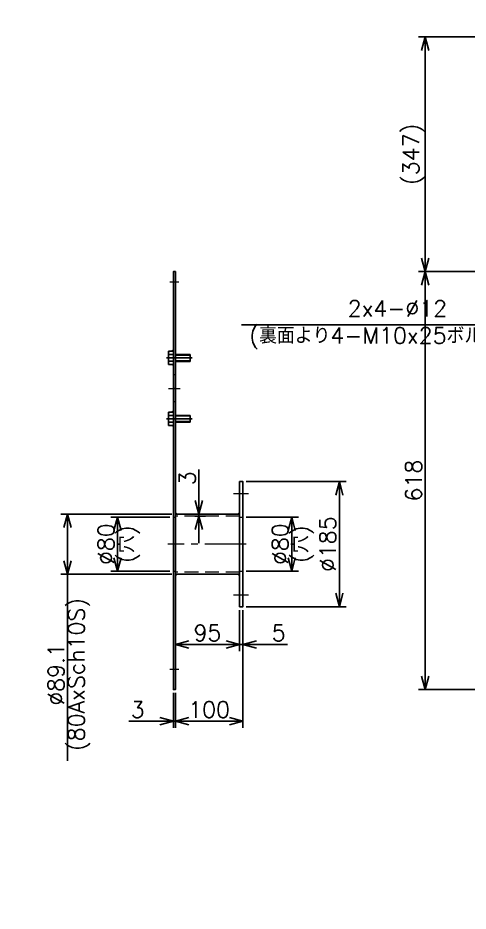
# Model space of a CAD drawing. Header units: millimetres. Extents: x 0 to 6626, y -38 to 4663.
# Drawn here: x 2588 to 3254, y 2670 to 3991 of the extents above; entities that cross this region are included whole.
import ezdxf
from ezdxf import colors
from ezdxf.entities.mleader import LeaderData, LeaderLine
from ezdxf.enums import TextEntityAlignment as Align
from ezdxf.math import Vec2, Vec3

# ---------------------------------------------------------------- set-up
doc = ezdxf.new("R2010")
doc.units = ezdxf.units.MM
doc.header["$LTSCALE"] = 3.2
doc.header["$PDMODE"] = 99
doc.header["$PDSIZE"] = 1
doc.linetypes.add('CENTER2', pattern=[28.575, 19.05, -3.175, 3.175, -3.175])
doc.linetypes.add('HIDDEN', pattern=[9.525, 6.35, -3.175])
for name, color, linetype, lineweight in [('04_HIDDEN', 2, 'HIDDEN', 13), ('05_CENTER', 4, 'CENTER2', 13), ('08_DIM', 3, 'Continuous', 13)]:
    doc.layers.add(name, color=color, linetype=linetype, lineweight=lineweight)
doc.layers.add('10_DRAFT', color=8, linetype='Continuous', lineweight=0, plot=False)
doc.styles.add('KSS_TXT', font='txt.shx', dxfattribs={"bigfont": 'extfont2.shx'})
doc.styles.add('KSS_TXT_L', font='txt.shx', dxfattribs={"height": 24, "bigfont": 'extfont2.shx'})
doc.styles.get("Standard").update_dxf_attribs({"font": 'txt.shx', "bigfont": 'extfont2.shx'})
doc.dimstyles.new('KSS_DIM', dxfattribs={"dimscale": 8, "dimtxt": 3, "dimasz": 2.5, "dimexe": 1.25, "dimexo": 0.625, "dimtad": 1, "dimdsep": 46, "dimtxsty": 'KSS_TXT', "dimblk": 'OPEN30', "dimcen": 0, "dimazin": 2, "dimtfac": 0.75, "dimtmove": 0, "dimatfit": 3, "dimldrblk": 'OPEN30', "dimfxl": 1.25, "dimtolj": 1, "dimarcsym": 0})
doc.dimstyles.new('KSS_DIM$3', dxfattribs={"dimscale": 8, "dimtxt": 3, "dimasz": 2.5, "dimexe": 1.25, "dimexo": 0.625, "dimtad": 1, "dimtih": 1, "dimtoh": 1, "dimdsep": 46, "dimtxsty": 'KSS_TXT', "dimblk": 'OPEN30', "dimcen": 0, "dimazin": 2, "dimtfac": 0.75, "dimtofl": 0, "dimtmove": 0, "dimatfit": 3, "dimldrblk": 'OPEN30', "dimfxl": 1.25, "dimtolj": 1, "dimarcsym": 0})

# ---------------------------------------------------------------- blocks, each defined once
blk = doc.blocks.new('AM_BALLOON1')
at = {"transparency": 16777216}
blk.add_circle((0, 0), 5, dxfattribs=at)
blk.add_attdef('B_NUMBER', text='', height=3, dxfattribs=at).set_placement((0, 0), align=Align.MIDDLE_CENTER)
blk = doc.blocks.new('_OPEN')
at = {"color": 0, "linetype": 'ByBlock'}
for p, q in [((-1, 0.167), (0, 0)), ((0, 0), (-1, -0.167)), ((0, 0), (-1, 0))]:
    blk.add_line(p, q, dxfattribs=at)
blk = doc.blocks.new('A$C6847864B')
at = {"color": 0}
for p, q in [((-9.8, 7), (9.8, 7)), ((-9.8, 0), (-9.8, 7)), ((-9.8, 0), (9.8, 0)), ((-4.9, 0), (-4.9, 7)), ((4.9, 0), (4.9, 7)), ((9.8, 0), (9.8, 7))]:
    blk.add_line(p, q, dxfattribs=at)
at = {"color": 0, "linetype": 'HIDDEN'}
for p, q in [((-5, -25), (-5, 0)), ((-4.2, -25), (-4.2, 0)), ((4.2, -25), (4.2, 0)), ((5, -25), (5, 0)), ((-5, -25), (5, -25))]:
    blk.add_line(p, q, dxfattribs=at)
at = {"color": 0, "linetype": 'CENTER2'}
blk.add_line((0, -28), (0, 10), dxfattribs=at)
at = {"layer": '10_DRAFT', "style": 'KSS_TXT_L'}
blk.add_text('BT-M10x25L', height=0.3, dxfattribs=at).set_placement((6.8, 6.7))
blk = doc.blocks.new('A$C6847905A')
at = {"color": 0}
for p, q in [((-44.6, 95), (-44.6, 0)), ((44.5, 95), (44.5, 0))]:
    blk.add_line(p, q, dxfattribs=at)
blk.add_lwpolyline([(-92.5, 95), (-92.5, 100), (92.5, 100), (92.5, 95)], close=True, dxfattribs=at)
at = {"color": 3}
for points in [[(-44.6, 95), (-44.6, 92.5), (-44.6, 92.5), (-47.1, 95)], [(44.5, 95), (44.5, 92.5), (44.5, 92.5), (47, 95)], [(-44.6, 0), (-44.6, 2.5), (-44.6, 2.5), (-47.1, 0)], [(44.5, 0), (44.5, 2.5), (44.5, 2.5), (47, 0)]]:
    blk.add_lwpolyline(points, close=True, dxfattribs=at)
at = {"layer": '04_HIDDEN'}
for p, q in [((-41.5, 95), (-41.5, 0)), ((-40, 95), (-40, 100)), ((40, 95), (40, 100)), ((41.6, 95), (41.6, 0)), ((-40, -3), (-40, 0)), ((40, -3), (40, 0))]:
    blk.add_line(p, q, dxfattribs=at)
at = {"layer": '05_CENTER'}
for p, q in [((-75, 85.9), (-75, 108.4)), ((75, 85.9), (75, 108.4)), ((0, 104.6), (0, -11.4))]:
    blk.add_line(p, q, dxfattribs=at)
blk = doc.blocks.new('_Open30')
at = {"color": 0, "linetype": 'ByBlock', "lineweight": -2}
for p, q in [((-1, 0.268), (0, 0)), ((0, 0), (-1, -0.268)), ((0, 0), (-1, 0))]:
    blk.add_line(p, q, dxfattribs=at)
blk = doc.blocks.new('*D164')
at = {"layer": '08_DIM', "color": 0, "lineweight": -2, "transparency": 16777216}
for p, q in [((2926.2, 3252.7), (3003.3, 3252.7)), ((2993.3, 3192.7), (2993.3, 3232.7)), ((2926.2, 3172.7), (3003.3, 3172.7))]:
    blk.add_line(p, q, dxfattribs=at)
at = {"layer": 'Defpoints', "color": 0, "transparency": 16777216}
for p in [(2921.2, 3252.7), (2993.3, 3252.7), (2921.2, 3172.7)]:
    blk.add_point(p, dxfattribs=at)
at = {"layer": '08_DIM', "color": 0, "lineweight": -2, "transparency": 16777216, "xscale": 20, "yscale": 20, "zscale": 20}
for p, rotation in [((2993.3, 3252.7), 90), ((2993.3, 3172.7), 270)]:
    blk.add_blockref('_Open30', p, dxfattribs=dict(at, rotation=rotation))
at = {"layer": '08_DIM', "color": 0, "transparency": 16777216, "char_height": 24, "attachment_point": 5, "rotation": 90, "style": 'KSS_TXT'}
for s, insert in [('\\A1;\\A1;%%c80', (2976.3, 3212.7)), ('\\A1;(穴)', (3010.3, 3212.7))]:
    blk.add_mtext(s, dxfattribs=dict(at, insert=insert))
blk = doc.blocks.new('*D165')
at = {"layer": '08_DIM', "color": 0, "lineweight": -2, "transparency": 16777216}
for p, q in [((2926.2, 3305.2), (3073.9, 3305.2)), ((3063.9, 3140.2), (3063.9, 3285.2)), ((2926.2, 3120.2), (3073.9, 3120.2))]:
    blk.add_line(p, q, dxfattribs=at)
at = {"layer": 'Defpoints', "color": 0, "transparency": 16777216}
for p in [(2921.2, 3305.2), (3063.9, 3305.2), (2921.2, 3120.2)]:
    blk.add_point(p, dxfattribs=at)
at = {"layer": '08_DIM', "color": 0, "lineweight": -2, "transparency": 16777216, "xscale": 20, "yscale": 20, "zscale": 20}
for p, rotation in [((3063.9, 3305.2), 90), ((3063.9, 3120.2), 270)]:
    blk.add_blockref('_Open30', p, dxfattribs=dict(at, rotation=rotation))
at = {"layer": '08_DIM', "color": 0, "transparency": 16777216, "insert": (3046.9, 3212.7), "char_height": 24, "attachment_point": 5, "rotation": 90, "style": 'KSS_TXT'}
blk.add_mtext('\\A1;\\A1;%%c185', dxfattribs=at)
blk = doc.blocks.new('*D166')
at = {"layer": '08_DIM', "color": 0, "lineweight": -2, "transparency": 16777216}
for p, q in [((2813.2, 3252.7), (2725.6, 3252.7)), ((2735.6, 3232.7), (2735.6, 3192.7)), ((2813.2, 3172.7), (2725.6, 3172.7))]:
    blk.add_line(p, q, dxfattribs=at)
at = {"layer": 'Defpoints', "color": 0, "transparency": 16777216}
for p in [(2818.2, 3252.7), (2735.6, 3172.7), (2818.2, 3172.7)]:
    blk.add_point(p, dxfattribs=at)
at = {"layer": '08_DIM', "color": 0, "lineweight": -2, "transparency": 16777216, "xscale": 20, "yscale": 20, "zscale": 20}
for p, rotation in [((2735.6, 3252.7), 90), ((2735.6, 3172.7), 270)]:
    blk.add_blockref('_Open30', p, dxfattribs=dict(at, rotation=rotation))
at = {"layer": '08_DIM', "color": 0, "transparency": 16777216, "char_height": 24, "attachment_point": 5, "rotation": 90, "style": 'KSS_TXT'}
for s, insert in [('\\A1;\\A1;%%c80', (2718.6, 3212.7)), ('\\A1;(穴)', (2752.6, 3212.7))]:
    blk.add_mtext(s, dxfattribs=dict(at, insert=insert))
blk = doc.blocks.new('*D167')
at = {"layer": '08_DIM', "color": 0, "lineweight": -2, "transparency": 16777216}
for p, q in [((2816.2, 3257.2), (2651.7, 3257.2)), ((2661.7, 3237.2), (2661.7, 3188.1)), ((2816.2, 3168.1), (2651.7, 3168.1)), ((2661.7, 3168.1), (2661.7, 2892.1))]:
    blk.add_line(p, q, dxfattribs=at)
at = {"layer": 'Defpoints', "color": 0, "transparency": 16777216}
for p in [(2821.2, 3257.2), (2661.7, 3168.1), (2821.2, 3168.1)]:
    blk.add_point(p, dxfattribs=at)
at = {"layer": '08_DIM', "color": 0, "lineweight": -2, "transparency": 16777216, "xscale": 20, "yscale": 20, "zscale": 20}
for p, rotation in [((2661.7, 3257.2), 90), ((2661.7, 3168.1), 270)]:
    blk.add_blockref('_Open30', p, dxfattribs=dict(at, rotation=rotation))
at = {"layer": '08_DIM', "color": 0, "transparency": 16777216, "char_height": 24, "attachment_point": 5, "rotation": 90, "style": 'KSS_TXT'}
for s, insert in [('\\A1;(80AxSch10S)', (2678.7, 3020.1)), ('\\A1;\\A1;%%c89.1', (2644.7, 3020.1))]:
    blk.add_mtext(s, dxfattribs=dict(at, insert=insert))
blk = doc.blocks.new('*D168')
at = {"layer": '08_DIM', "color": 0, "lineweight": -2, "transparency": 16777216}
for p, q in [((2916.2, 3115.2), (2916.2, 3054.5)), ((2921.2, 3115.2), (2921.2, 3054.5)), ((2896.2, 3064.5), (2876.2, 3064.5)), ((2916.2, 3064.5), (2921.2, 3064.5)), ((2941.2, 3064.5), (2987.2, 3064.5))]:
    blk.add_line(p, q, dxfattribs=at)
at = {"layer": 'Defpoints', "color": 0, "transparency": 16777216}
for p in [(2916.2, 3120.2), (2921.2, 3120.2), (2921.2, 3064.5)]:
    blk.add_point(p, dxfattribs=at)
at = {"layer": '08_DIM', "color": 0, "lineweight": -2, "transparency": 16777216, "xscale": 20, "yscale": 20, "zscale": 20}
blk.add_blockref('_Open30', (2916.2, 3064.5), dxfattribs=at)
at = {"layer": '08_DIM', "color": 0, "lineweight": -2, "transparency": 16777216, "xscale": 20, "yscale": 20, "zscale": 20, "rotation": 180}
blk.add_blockref('_Open30', (2921.2, 3064.5), dxfattribs=at)
at = {"layer": '08_DIM', "color": 0, "transparency": 16777216, "insert": (2974.2, 3081.5), "char_height": 24, "attachment_point": 5, "style": 'KSS_TXT'}
blk.add_mtext('\\A1;5', dxfattribs=at)
blk = doc.blocks.new('*D169')
at = {"layer": '08_DIM', "color": 0, "lineweight": -2, "transparency": 16777216}
for p, q in [((2821.2, 3115.2), (2821.2, 3054.5)), ((2916.2, 3115.2), (2916.2, 3054.5)), ((2896.2, 3064.5), (2841.2, 3064.5))]:
    blk.add_line(p, q, dxfattribs=at)
at = {"layer": 'Defpoints', "color": 0, "transparency": 16777216}
for p in [(2821.2, 3120.2), (2916.2, 3120.2), (2821.2, 3064.5)]:
    blk.add_point(p, dxfattribs=at)
at = {"layer": '08_DIM', "color": 0, "lineweight": -2, "transparency": 16777216, "xscale": 20, "yscale": 20, "zscale": 20, "rotation": 180}
blk.add_blockref('_Open30', (2821.2, 3064.5), dxfattribs=at)
at = {"layer": '08_DIM', "color": 0, "lineweight": -2, "transparency": 16777216, "xscale": 20, "yscale": 20, "zscale": 20}
blk.add_blockref('_Open30', (2916.2, 3064.5), dxfattribs=at)
at = {"layer": '08_DIM', "color": 0, "transparency": 16777216, "insert": (2868.7, 3081.5), "char_height": 24, "attachment_point": 5, "style": 'KSS_TXT'}
blk.add_mtext('\\A1;95', dxfattribs=at)
blk = doc.blocks.new('*D170')
at = {"layer": '08_DIM', "color": 0, "lineweight": -2, "transparency": 16777216}
for p, q in [((2818.2, 2992.7), (2818.2, 2941)), ((2821.2, 2992.7), (2821.2, 2941)), ((2798.2, 2951), (2752.2, 2951)), ((2821.2, 2951), (2818.2, 2951)), ((2841.2, 2951), (2861.2, 2951))]:
    blk.add_line(p, q, dxfattribs=at)
at = {"layer": 'Defpoints', "color": 0, "transparency": 16777216}
for p in [(2818.2, 2997.7), (2821.2, 2997.7), (2818.2, 2951)]:
    blk.add_point(p, dxfattribs=at)
at = {"layer": '08_DIM', "color": 0, "lineweight": -2, "transparency": 16777216, "xscale": 20, "yscale": 20, "zscale": 20}
blk.add_blockref('_Open30', (2818.2, 2951), dxfattribs=at)
at = {"layer": '08_DIM', "color": 0, "lineweight": -2, "transparency": 16777216, "xscale": 20, "yscale": 20, "zscale": 20, "rotation": 180}
blk.add_blockref('_Open30', (2821.2, 2951), dxfattribs=at)
at = {"layer": '08_DIM', "color": 0, "transparency": 16777216, "insert": (2765.2, 2968), "char_height": 24, "attachment_point": 5, "style": 'KSS_TXT'}
blk.add_mtext('\\A1;3', dxfattribs=at)
blk = doc.blocks.new('*D171')
at = {"layer": '08_DIM', "color": 0, "lineweight": -2, "transparency": 16777216}
for p, q in [((2921.2, 3115.2), (2921.2, 2941)), ((2821.2, 2992.7), (2821.2, 2941)), ((2841.2, 2951), (2901.2, 2951))]:
    blk.add_line(p, q, dxfattribs=at)
at = {"layer": 'Defpoints', "color": 0, "transparency": 16777216}
for p in [(2921.2, 3120.2), (2821.2, 2997.7), (2921.2, 2951)]:
    blk.add_point(p, dxfattribs=at)
at = {"layer": '08_DIM', "color": 0, "lineweight": -2, "transparency": 16777216, "xscale": 20, "yscale": 20, "zscale": 20, "rotation": 180}
blk.add_blockref('_Open30', (2821.2, 2951), dxfattribs=at)
at = {"layer": '08_DIM', "color": 0, "lineweight": -2, "transparency": 16777216, "xscale": 20, "yscale": 20, "zscale": 20}
blk.add_blockref('_Open30', (2921.2, 2951), dxfattribs=at)
at = {"layer": '08_DIM', "color": 0, "transparency": 16777216, "insert": (2871.2, 2968), "char_height": 24, "attachment_point": 5, "style": 'KSS_TXT'}
blk.add_mtext('\\A1;100', dxfattribs=at)
blk = doc.blocks.new('*D176')
at = {"layer": '08_DIM', "color": 0, "lineweight": -2, "transparency": 16777216}
for p, q in [((3710.2, 3962.7), (3180.8, 3962.7)), ((3190.8, 3635.7), (3190.8, 3942.7)), ((3318.4, 3615.7), (3180.8, 3615.7))]:
    blk.add_line(p, q, dxfattribs=at)
at = {"layer": 'Defpoints', "color": 0, "transparency": 16777216}
for p in [(3190.8, 3962.7), (3715.2, 3962.7), (3323.4, 3615.7)]:
    blk.add_point(p, dxfattribs=at)
at = {"layer": '08_DIM', "color": 0, "lineweight": -2, "transparency": 16777216, "xscale": 20, "yscale": 20, "zscale": 20}
for p, rotation in [((3190.8, 3962.7), 90), ((3190.8, 3615.7), 270)]:
    blk.add_blockref('_Open30', p, dxfattribs=dict(at, rotation=rotation))
at = {"layer": '08_DIM', "color": 0, "transparency": 16777216, "insert": (3173.8, 3789.2), "char_height": 24, "attachment_point": 5, "rotation": 90, "style": 'KSS_TXT'}
blk.add_mtext('\\A1;(347)', dxfattribs=at)
blk = doc.blocks.new('*D177')
at = {"layer": '08_DIM', "color": 0, "lineweight": -2, "transparency": 16777216}
for p, q in [((3318.4, 3615.7), (3180.8, 3615.7)), ((3190.8, 3595.7), (3190.8, 3017.7)), ((3730.4, 2997.7), (3180.8, 2997.7))]:
    blk.add_line(p, q, dxfattribs=at)
at = {"layer": 'Defpoints', "color": 0, "transparency": 16777216}
for p in [(3323.4, 3615.7), (3190.8, 2997.7), (3735.4, 2997.7)]:
    blk.add_point(p, dxfattribs=at)
at = {"layer": '08_DIM', "color": 0, "lineweight": -2, "transparency": 16777216, "xscale": 20, "yscale": 20, "zscale": 20}
for p, rotation in [((3190.8, 3615.7), 90), ((3190.8, 2997.7), 270)]:
    blk.add_blockref('_Open30', p, dxfattribs=dict(at, rotation=rotation))
at = {"layer": '08_DIM', "color": 0, "transparency": 16777216, "insert": (3173.8, 3306.7), "char_height": 24, "attachment_point": 5, "rotation": 90, "style": 'KSS_TXT'}
blk.add_mtext('\\A1;618', dxfattribs=at)
blk = doc.blocks.new('*D185')
at = {"layer": '08_DIM', "color": 0, "lineweight": -2, "transparency": 16777216}
for p, q in [((2919.2, 3537.2), (3385.5, 3537.2)), ((3385.5, 3537.2), (3408.1, 3507.3))]:
    blk.add_line(p, q, dxfattribs=at)
at = {"layer": 'Defpoints', "color": 0, "transparency": 16777216}
for p in [(3420.2, 3491.3), (3427.4, 3481.7)]:
    blk.add_point(p, dxfattribs=at)
at = {"layer": '08_DIM', "color": 0, "lineweight": -2, "transparency": 16777216, "xscale": 20, "yscale": 20, "zscale": 20, "rotation": 307.0367793245537}
blk.add_blockref('_Open30', (3420.2, 3491.3), dxfattribs=at)
at = {"layer": '08_DIM', "color": 0, "transparency": 16777216, "insert": (3149.8, 3537.2), "char_height": 24, "attachment_point": 5, "style": 'KSS_TXT'}
blk.add_mtext('\\A1;2x4-\\A1;%%C12\\P(裏面より4-M10x25ボルト溶接)', dxfattribs=at)
blk = doc.blocks.new('*D190')
at = {"layer": '08_DIM', "color": 0, "lineweight": -2, "transparency": 16777216}
for p, q in [((2856, 3277.2), (2856, 3323.2)), ((2850.2, 3257.2), (2866, 3257.2)), ((2850.2, 3254.2), (2866, 3254.2)), ((2856, 3254.2), (2856, 3257.2)), ((2856, 3234.2), (2856, 3214.2))]:
    blk.add_line(p, q, dxfattribs=at)
at = {"layer": 'Defpoints', "color": 0, "transparency": 16777216}
for p in [(2845.2, 3257.2), (2845.2, 3254.2), (2856, 3257.2)]:
    blk.add_point(p, dxfattribs=at)
at = {"layer": '08_DIM', "color": 0, "lineweight": -2, "transparency": 16777216, "xscale": 20, "yscale": 20, "zscale": 20}
for p, rotation in [((2856, 3257.2), 270.0000000074083), ((2856, 3254.2), 90.00000000740833)]:
    blk.add_blockref('_Open30', p, dxfattribs=dict(at, rotation=rotation))
at = {"layer": '08_DIM', "color": 0, "transparency": 16777216, "insert": (2839, 3310.2), "char_height": 24, "attachment_point": 5, "rotation": 90, "style": 'KSS_TXT'}
blk.add_mtext('\\A1;3', dxfattribs=at)

msp = doc.modelspace()

# ---------------------------------------------------------------- linework, layer by layer
at = {"color": 0}
msp.add_lwpolyline([(2821.202, 3615.664), (2821.202, 2997.664), (2818.202, 2997.664), (2818.202, 3615.664)], close=True, dxfattribs=at)
at = {"layer": '04_HIDDEN'}
for p, q in [((2821.202, 3463.049), (2818.202, 3463.049)), ((2821.202, 3423.049), (2818.202, 3423.049))]:
    msp.add_line(p, q, dxfattribs=at)
at = {"layer": '05_CENTER'}
for p, q in [((2812.822, 3600.664), (2826.322, 3600.664)), ((2811.04, 3443.049), (2828.365, 3443.049)), ((2812.822, 3027.664), (2826.322, 3027.664))]:
    msp.add_line(p, q, dxfattribs=at)
at = {"layer": '08_DIM'}
for points in [[(2818.202, 3497.864), (2818.202, 3499.864), (2816.202, 3497.864), (2816.202, 3497.864)], [(2818.202, 3478.234), (2818.202, 3476.234), (2816.202, 3478.234), (2816.202, 3478.234)], [(2818.202, 3407.864), (2818.202, 3409.864), (2816.202, 3407.864), (2816.202, 3407.864)], [(2818.202, 3388.234), (2818.202, 3386.234), (2816.202, 3388.234), (2816.202, 3388.234)]]:
    msp.add_lwpolyline(points, close=True, dxfattribs=at)
at = {"layer": '10_DRAFT'}
for p, q in [((2821.202, 3443.049), (2818.202, 3443.049)), ((2821.202, 3212.664), (2818.202, 3212.664))]:
    msp.add_line(p, q, dxfattribs=at)

# ---------------------------------------------------------------- block references
for name, p, rotation in [('A$C6847864B', (2818.202, 3488.049), 89.99999999999999), ('A$C6847864B', (2818.202, 3398.049), 89.99999999999999), ('A$C6847905A', (2821.202, 3212.664), 270)]:
    msp.add_blockref(name, p, dxfattribs=dict(rotation=rotation))

# ---------------------------------------------------------------- dimensions: what is measured, and where the dimension line sits
at = {"layer": '08_DIM'}
dim = msp.add_linear_dim(base=(3190.826, 3962.664), p1=(3323.447, 3615.664), p2=(3715.157, 3962.664), angle=90, text='(<>)', dimstyle='KSS_DIM', dxfattribs=at)
dim.commit()
dim.dimension.update_dxf_attribs({"geometry": '*D176', "text_midpoint": (3173.826, 3789.164)})
for base, p1, p2, angle, picture, middle in [((3190.826, 2997.664), (3323.447, 3615.664), (3735.447, 2997.664), 90, '*D177', (3173.826, 3306.664)), ((2855.951, 3257.214), (2845.243, 3254.214), (2845.243, 3257.214), 270, '*D190', (2838.951, 3310.214))]:
    dim = msp.add_linear_dim(base=base, p1=p1, p2=p2, angle=angle, dimstyle='KSS_DIM', dxfattribs=at)
    dim.commit()
    dim.dimension.update_dxf_attribs({"geometry": picture, "text_midpoint": middle})
dim = msp.add_diameter_dim_2p(p1=(3427.414, 3481.726), p2=(3420.186, 3491.305), text='2x4-\\A1;<>', dimstyle='KSS_DIM$3', override={"dimpost": '%%C<>\\X(裏面より4-M10x25ボルト溶接)', "dimtxsty": 'KSS_TXT', "dimtfill": 0, "dimtfillclr": 0}, dxfattribs=at)
dim.commit()
dim.dimension.update_dxf_attribs({"geometry": '*D185', "text_midpoint": (3149.844, 3537.238), "dimtype": 163})
for base, p1, p2, override, picture, middle in [((3063.898, 3305.164), (2921.202, 3120.164), (2921.202, 3305.164), {"dimtxsty": 'KSS_TXT', "dimtfill": 0, "dimtfillclr": 0}, '*D165', (3046.881, 3212.664)), ((2661.73, 3168.114), (2821.202, 3257.214), (2821.202, 3168.114), {"dimpost": '\\X(80AxSch10S)'}, '*D167', (2644.73, 3020.114)), ((2735.609, 3172.664), (2818.202, 3252.664), (2818.202, 3172.664), {"dimpost": '\\X(穴)'}, '*D166', (2718.609, 3212.664)), ((2993.265, 3252.664), (2921.202, 3172.664), (2921.202, 3252.664), {"dimpost": '\\X(穴)'}, '*D164', (2976.265, 3212.664))]:
    dim = msp.add_linear_dim(base=base, p1=p1, p2=p2, angle=90, text='\\A1;%%c<>', dimstyle='KSS_DIM', override=override, dxfattribs=at)
    dim.commit()
    dim.dimension.update_dxf_attribs({"geometry": picture, "text_midpoint": middle})
for base, p1, p2, picture, middle in [((2821.202, 3064.527), (2916.202, 3120.164), (2821.202, 3120.164), '*D169', (2868.702, 3081.544)), ((2921.202, 2950.962), (2821.202, 2997.664), (2921.202, 3120.164), '*D171', (2871.202, 2967.962)), ((2921.202, 3064.527), (2916.202, 3120.164), (2921.202, 3120.164), '*D168', (2974.202, 3081.544)), ((2818.202, 2950.962), (2821.202, 2997.664), (2818.202, 2997.664), '*D170', (2765.202, 2967.962))]:
    dim = msp.add_linear_dim(base=base, p1=p1, p2=p2, dimstyle='KSS_DIM', dxfattribs=at)
    dim.commit()
    dim.dimension.update_dxf_attribs({"geometry": picture, "text_midpoint": middle})

# ---------------------------------------------------------------- leaders
ml = msp.add_multileader_block('Standard', dxfattribs=at)
ml.set_content('AM_BALLOON1', color=256, scale=10)
ml.set_attribute('B_NUMBER', '69', width=0)
ml.set_leader_properties(color=256, linetype='ByLayer', lineweight=-1)
ml.set_arrow_properties(name='OPEN')
ml.build(insert=Vec2(0, 0))
ml.multileader.update_dxf_attribs({"leader_type": 0, "has_dogleg": 0, "text_right_attachment_type": 6, "dogleg_length": 0, "arrow_head_size": 20, "scale": 2.5, "block_connection_type": 1})
ctx = ml.context
ctx.base_point, ctx.scale, ctx.char_height, ctx.arrow_head_size, ctx.landing_gap_size, ctx.plane_origin = Vec3(2943.198, 4147.693), 2.5, 40, 20, 20, Vec3(2943.198, 4147.693)
ctx.right_attachment, ctx.attachment_type = 6, 1
notes = []
notes.append((ctx, [(0, (0, 0, 0), (0, 0), (1, 0), 1, [])]))
ctx.block.insert = Vec3(2943.198, 4147.693)
ml = msp.add_multileader_block('Standard', dxfattribs=at)
ml.set_content('AM_BALLOON1', color=256, scale=10)
ml.set_attribute('B_NUMBER', '70', width=0)
ml.set_leader_properties(color=256, linetype='ByLayer', lineweight=-1)
ml.set_arrow_properties(name='OPEN')
ml.build(insert=Vec2(0, 0))
ml.multileader.update_dxf_attribs({"leader_type": 0, "has_dogleg": 0, "text_right_attachment_type": 6, "dogleg_length": 0, "arrow_head_size": 20, "scale": 2.5, "block_connection_type": 1})
ctx = ml.context
ctx.base_point, ctx.scale, ctx.char_height, ctx.arrow_head_size, ctx.landing_gap_size, ctx.plane_origin = Vec3(4672.83, 4147.693), 2.5, 40, 20, 20, Vec3(4672.83, 4147.693)
ctx.right_attachment, ctx.attachment_type = 6, 1
notes.append((ctx, [(0, (0, 0, 0), (0, 0), (1, 0), 1, [])]))
ctx.block.insert = Vec3(4672.83, 4147.693)
for ctx, leaders in notes:
    for number, flags, end, landing, length, lines in leaders:
        leader = LeaderData()
        leader.index, (leader.has_last_leader_line, leader.has_dogleg_vector, leader.attachment_direction) = number, flags
        leader.last_leader_point, leader.dogleg_vector, leader.dogleg_length = Vec3(end), Vec3(landing), length
        for number, points, colour, breaks in lines:
            line = LeaderLine()
            line.index, line.vertices, line.color, line.breaks = number, Vec3.list(points), colors.encode_raw_color(colour), breaks
            leader.lines.append(line)
        ctx.leaders.append(leader)

doc.saveas('drawing.dxf')
